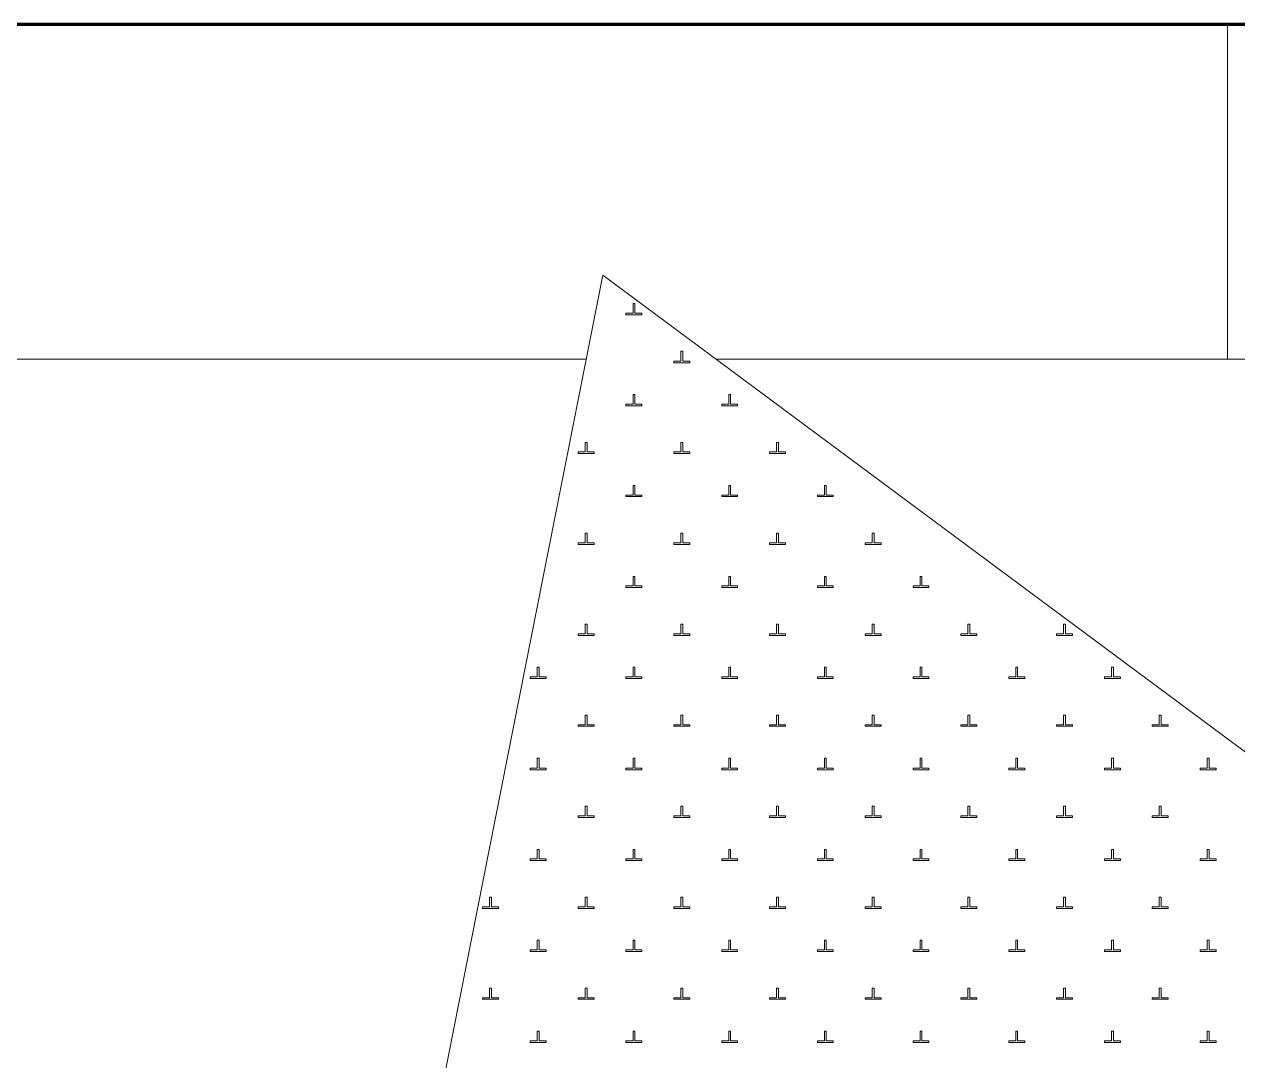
# Model space of a CAD drawing. Header units: metres. Extents: x 550890 to 551618, y 1839259 to 1840146.
# Drawn here: x 551362.27 to 551400.32, y 1840078 to 1840110.5 of the extents above; entities that cross this region are included whole.
import ezdxf

# ---------------------------------------------------------------- set-up
doc = ezdxf.new("R2010")
doc.units = ezdxf.units.M
doc.header["$LTSCALE"] = 0.8
for name, color, linetype, lineweight in [('10', 7, 'Continuous', 13), ('19', 7, 'Continuous', 13), ('23', 7, 'Continuous', 13), ('63', 7, 'Continuous', 13)]:
    doc.layers.add(name, color=color, linetype=linetype, lineweight=lineweight)

msp = doc.modelspace()

# ---------------------------------------------------------------- linework, layer by layer
at = {"layer": '10'}
msp.add_lwpolyline([(551380.09, 1840000), (551364.14, 1840041.48), (551375.37, 1840077.11), (551380.41, 1840102.63)], dxfattribs=at)
at = {"layer": '19'}
for points in [[(551381.14, 1840101.39), (551381.64, 1840101.39), (551381.64, 1840101.44), (551381.42, 1840101.44), (551381.42, 1840101.75), (551381.36, 1840101.75), (551381.36, 1840101.44), (551381.14, 1840101.44)], [(551382.64, 1840099.89), (551383.14, 1840099.89), (551383.14, 1840099.94), (551382.92, 1840099.94), (551382.92, 1840100.25), (551382.86, 1840100.25), (551382.86, 1840099.94), (551382.64, 1840099.94)], [(551381.14, 1840098.54), (551381.64, 1840098.54), (551381.64, 1840098.59), (551381.42, 1840098.59), (551381.42, 1840098.89), (551381.36, 1840098.89), (551381.36, 1840098.59), (551381.14, 1840098.59)], [(551384.14, 1840098.54), (551384.64, 1840098.54), (551384.64, 1840098.59), (551384.42, 1840098.59), (551384.42, 1840098.89), (551384.36, 1840098.89), (551384.36, 1840098.59), (551384.14, 1840098.59)], [(551379.64, 1840097.04), (551380.14, 1840097.04), (551380.14, 1840097.09), (551379.92, 1840097.09), (551379.92, 1840097.39), (551379.86, 1840097.39), (551379.86, 1840097.09), (551379.64, 1840097.09)], [(551382.64, 1840097.04), (551383.14, 1840097.04), (551383.14, 1840097.09), (551382.92, 1840097.09), (551382.92, 1840097.39), (551382.86, 1840097.39), (551382.86, 1840097.09), (551382.64, 1840097.09)], [(551385.64, 1840097.04), (551386.14, 1840097.04), (551386.14, 1840097.09), (551385.92, 1840097.09), (551385.92, 1840097.39), (551385.86, 1840097.39), (551385.86, 1840097.09), (551385.64, 1840097.09)], [(551381.14, 1840095.69), (551381.64, 1840095.69), (551381.64, 1840095.74), (551381.42, 1840095.74), (551381.42, 1840096.04), (551381.36, 1840096.04), (551381.36, 1840095.74), (551381.14, 1840095.74)], [(551384.14, 1840095.69), (551384.64, 1840095.69), (551384.64, 1840095.74), (551384.42, 1840095.74), (551384.42, 1840096.04), (551384.36, 1840096.04), (551384.36, 1840095.74), (551384.14, 1840095.74)], [(551387.14, 1840095.69), (551387.64, 1840095.69), (551387.64, 1840095.74), (551387.42, 1840095.74), (551387.42, 1840096.04), (551387.36, 1840096.04), (551387.36, 1840095.74), (551387.14, 1840095.74)], [(551379.64, 1840094.19), (551380.14, 1840094.19), (551380.14, 1840094.24), (551379.92, 1840094.24), (551379.92, 1840094.54), (551379.86, 1840094.54), (551379.86, 1840094.24), (551379.64, 1840094.24)], [(551382.64, 1840094.19), (551383.14, 1840094.19), (551383.14, 1840094.24), (551382.92, 1840094.24), (551382.92, 1840094.54), (551382.86, 1840094.54), (551382.86, 1840094.24), (551382.64, 1840094.24)], [(551385.64, 1840094.19), (551386.14, 1840094.19), (551386.14, 1840094.24), (551385.92, 1840094.24), (551385.92, 1840094.54), (551385.86, 1840094.54), (551385.86, 1840094.24), (551385.64, 1840094.24)], [(551388.64, 1840094.19), (551389.14, 1840094.19), (551389.14, 1840094.24), (551388.92, 1840094.24), (551388.92, 1840094.54), (551388.86, 1840094.54), (551388.86, 1840094.24), (551388.64, 1840094.24)], [(551381.14, 1840092.84), (551381.64, 1840092.84), (551381.64, 1840092.89), (551381.42, 1840092.89), (551381.42, 1840093.19), (551381.36, 1840093.19), (551381.36, 1840092.89), (551381.14, 1840092.89)], [(551384.14, 1840092.84), (551384.64, 1840092.84), (551384.64, 1840092.89), (551384.42, 1840092.89), (551384.42, 1840093.19), (551384.36, 1840093.19), (551384.36, 1840092.89), (551384.14, 1840092.89)], [(551387.14, 1840092.84), (551387.64, 1840092.84), (551387.64, 1840092.89), (551387.42, 1840092.89), (551387.42, 1840093.19), (551387.36, 1840093.19), (551387.36, 1840092.89), (551387.14, 1840092.89)], [(551390.14, 1840092.84), (551390.64, 1840092.84), (551390.64, 1840092.89), (551390.42, 1840092.89), (551390.42, 1840093.19), (551390.36, 1840093.19), (551390.36, 1840092.89), (551390.14, 1840092.89)], [(551379.64, 1840091.34), (551380.14, 1840091.34), (551380.14, 1840091.39), (551379.92, 1840091.39), (551379.92, 1840091.69), (551379.86, 1840091.69), (551379.86, 1840091.39), (551379.64, 1840091.39)], [(551382.64, 1840091.34), (551383.14, 1840091.34), (551383.14, 1840091.39), (551382.92, 1840091.39), (551382.92, 1840091.69), (551382.86, 1840091.69), (551382.86, 1840091.39), (551382.64, 1840091.39)], [(551385.64, 1840091.34), (551386.14, 1840091.34), (551386.14, 1840091.39), (551385.92, 1840091.39), (551385.92, 1840091.69), (551385.86, 1840091.69), (551385.86, 1840091.39), (551385.64, 1840091.39)], [(551388.64, 1840091.34), (551389.14, 1840091.34), (551389.14, 1840091.39), (551388.92, 1840091.39), (551388.92, 1840091.69), (551388.86, 1840091.69), (551388.86, 1840091.39), (551388.64, 1840091.39)], [(551391.64, 1840091.34), (551392.14, 1840091.34), (551392.14, 1840091.39), (551391.92, 1840091.39), (551391.92, 1840091.69), (551391.86, 1840091.69), (551391.86, 1840091.39), (551391.64, 1840091.39)], [(551394.64, 1840091.34), (551395.14, 1840091.34), (551395.14, 1840091.39), (551394.92, 1840091.39), (551394.92, 1840091.69), (551394.86, 1840091.69), (551394.86, 1840091.39), (551394.64, 1840091.39)], [(551378.14, 1840089.99), (551378.64, 1840089.99), (551378.64, 1840090.04), (551378.42, 1840090.04), (551378.42, 1840090.34), (551378.36, 1840090.34), (551378.36, 1840090.04), (551378.14, 1840090.04)], [(551381.14, 1840089.99), (551381.64, 1840089.99), (551381.64, 1840090.04), (551381.42, 1840090.04), (551381.42, 1840090.34), (551381.36, 1840090.34), (551381.36, 1840090.04), (551381.14, 1840090.04)], [(551384.14, 1840089.99), (551384.64, 1840089.99), (551384.64, 1840090.04), (551384.42, 1840090.04), (551384.42, 1840090.34), (551384.36, 1840090.34), (551384.36, 1840090.04), (551384.14, 1840090.04)], [(551387.14, 1840089.99), (551387.64, 1840089.99), (551387.64, 1840090.04), (551387.42, 1840090.04), (551387.42, 1840090.34), (551387.36, 1840090.34), (551387.36, 1840090.04), (551387.14, 1840090.04)], [(551390.14, 1840089.99), (551390.64, 1840089.99), (551390.64, 1840090.04), (551390.42, 1840090.04), (551390.42, 1840090.34), (551390.36, 1840090.34), (551390.36, 1840090.04), (551390.14, 1840090.04)], [(551393.14, 1840089.99), (551393.64, 1840089.99), (551393.64, 1840090.04), (551393.42, 1840090.04), (551393.42, 1840090.34), (551393.36, 1840090.34), (551393.36, 1840090.04), (551393.14, 1840090.04)], [(551396.14, 1840089.99), (551396.64, 1840089.99), (551396.64, 1840090.04), (551396.42, 1840090.04), (551396.42, 1840090.34), (551396.36, 1840090.34), (551396.36, 1840090.04), (551396.14, 1840090.04)], [(551379.64, 1840088.49), (551380.14, 1840088.49), (551380.14, 1840088.54), (551379.92, 1840088.54), (551379.92, 1840088.84), (551379.86, 1840088.84), (551379.86, 1840088.54), (551379.64, 1840088.54)], [(551382.64, 1840088.49), (551383.14, 1840088.49), (551383.14, 1840088.54), (551382.92, 1840088.54), (551382.92, 1840088.84), (551382.86, 1840088.84), (551382.86, 1840088.54), (551382.64, 1840088.54)], [(551385.64, 1840088.49), (551386.14, 1840088.49), (551386.14, 1840088.54), (551385.92, 1840088.54), (551385.92, 1840088.84), (551385.86, 1840088.84), (551385.86, 1840088.54), (551385.64, 1840088.54)], [(551388.64, 1840088.49), (551389.14, 1840088.49), (551389.14, 1840088.54), (551388.92, 1840088.54), (551388.92, 1840088.84), (551388.86, 1840088.84), (551388.86, 1840088.54), (551388.64, 1840088.54)], [(551391.64, 1840088.49), (551392.14, 1840088.49), (551392.14, 1840088.54), (551391.92, 1840088.54), (551391.92, 1840088.84), (551391.86, 1840088.84), (551391.86, 1840088.54), (551391.64, 1840088.54)], [(551394.64, 1840088.49), (551395.14, 1840088.49), (551395.14, 1840088.54), (551394.92, 1840088.54), (551394.92, 1840088.84), (551394.86, 1840088.84), (551394.86, 1840088.54), (551394.64, 1840088.54)], [(551397.64, 1840088.49), (551398.14, 1840088.49), (551398.14, 1840088.54), (551397.92, 1840088.54), (551397.92, 1840088.84), (551397.86, 1840088.84), (551397.86, 1840088.54), (551397.64, 1840088.54)], [(551378.14, 1840087.13), (551378.64, 1840087.13), (551378.64, 1840087.18), (551378.42, 1840087.18), (551378.42, 1840087.49), (551378.36, 1840087.49), (551378.36, 1840087.18), (551378.14, 1840087.18)], [(551381.14, 1840087.13), (551381.64, 1840087.13), (551381.64, 1840087.18), (551381.42, 1840087.18), (551381.42, 1840087.49), (551381.36, 1840087.49), (551381.36, 1840087.18), (551381.14, 1840087.18)], [(551384.14, 1840087.13), (551384.64, 1840087.13), (551384.64, 1840087.18), (551384.42, 1840087.18), (551384.42, 1840087.49), (551384.36, 1840087.49), (551384.36, 1840087.18), (551384.14, 1840087.18)], [(551387.14, 1840087.13), (551387.64, 1840087.13), (551387.64, 1840087.18), (551387.42, 1840087.18), (551387.42, 1840087.49), (551387.36, 1840087.49), (551387.36, 1840087.18), (551387.14, 1840087.18)], [(551390.14, 1840087.13), (551390.64, 1840087.13), (551390.64, 1840087.18), (551390.42, 1840087.18), (551390.42, 1840087.49), (551390.36, 1840087.49), (551390.36, 1840087.18), (551390.14, 1840087.18)], [(551393.14, 1840087.13), (551393.64, 1840087.13), (551393.64, 1840087.18), (551393.42, 1840087.18), (551393.42, 1840087.49), (551393.36, 1840087.49), (551393.36, 1840087.18), (551393.14, 1840087.18)], [(551396.14, 1840087.13), (551396.64, 1840087.13), (551396.64, 1840087.18), (551396.42, 1840087.18), (551396.42, 1840087.49), (551396.36, 1840087.49), (551396.36, 1840087.18), (551396.14, 1840087.18)], [(551399.14, 1840087.13), (551399.64, 1840087.13), (551399.64, 1840087.18), (551399.42, 1840087.18), (551399.42, 1840087.49), (551399.36, 1840087.49), (551399.36, 1840087.18), (551399.14, 1840087.18)], [(551379.64, 1840085.63), (551380.14, 1840085.63), (551380.14, 1840085.68), (551379.92, 1840085.68), (551379.92, 1840085.99), (551379.86, 1840085.99), (551379.86, 1840085.68), (551379.64, 1840085.68)], [(551382.64, 1840085.63), (551383.14, 1840085.63), (551383.14, 1840085.68), (551382.92, 1840085.68), (551382.92, 1840085.99), (551382.86, 1840085.99), (551382.86, 1840085.68), (551382.64, 1840085.68)], [(551385.64, 1840085.63), (551386.14, 1840085.63), (551386.14, 1840085.68), (551385.92, 1840085.68), (551385.92, 1840085.99), (551385.86, 1840085.99), (551385.86, 1840085.68), (551385.64, 1840085.68)], [(551388.64, 1840085.63), (551389.14, 1840085.63), (551389.14, 1840085.68), (551388.92, 1840085.68), (551388.92, 1840085.99), (551388.86, 1840085.99), (551388.86, 1840085.68), (551388.64, 1840085.68)], [(551391.64, 1840085.63), (551392.14, 1840085.63), (551392.14, 1840085.68), (551391.92, 1840085.68), (551391.92, 1840085.99), (551391.86, 1840085.99), (551391.86, 1840085.68), (551391.64, 1840085.68)], [(551394.64, 1840085.63), (551395.14, 1840085.63), (551395.14, 1840085.68), (551394.92, 1840085.68), (551394.92, 1840085.99), (551394.86, 1840085.99), (551394.86, 1840085.68), (551394.64, 1840085.68)], [(551397.64, 1840085.63), (551398.14, 1840085.63), (551398.14, 1840085.68), (551397.92, 1840085.68), (551397.92, 1840085.99), (551397.86, 1840085.99), (551397.86, 1840085.68), (551397.64, 1840085.68)], [(551378.14, 1840084.28), (551378.64, 1840084.28), (551378.64, 1840084.33), (551378.42, 1840084.33), (551378.42, 1840084.63), (551378.36, 1840084.63), (551378.36, 1840084.33), (551378.14, 1840084.33)], [(551381.14, 1840084.28), (551381.64, 1840084.28), (551381.64, 1840084.33), (551381.42, 1840084.33), (551381.42, 1840084.63), (551381.36, 1840084.63), (551381.36, 1840084.33), (551381.14, 1840084.33)], [(551384.14, 1840084.28), (551384.64, 1840084.28), (551384.64, 1840084.33), (551384.42, 1840084.33), (551384.42, 1840084.63), (551384.36, 1840084.63), (551384.36, 1840084.33), (551384.14, 1840084.33)], [(551387.14, 1840084.28), (551387.64, 1840084.28), (551387.64, 1840084.33), (551387.42, 1840084.33), (551387.42, 1840084.63), (551387.36, 1840084.63), (551387.36, 1840084.33), (551387.14, 1840084.33)], [(551390.14, 1840084.28), (551390.64, 1840084.28), (551390.64, 1840084.33), (551390.42, 1840084.33), (551390.42, 1840084.63), (551390.36, 1840084.63), (551390.36, 1840084.33), (551390.14, 1840084.33)], [(551393.14, 1840084.28), (551393.64, 1840084.28), (551393.64, 1840084.33), (551393.42, 1840084.33), (551393.42, 1840084.63), (551393.36, 1840084.63), (551393.36, 1840084.33), (551393.14, 1840084.33)], [(551396.14, 1840084.28), (551396.64, 1840084.28), (551396.64, 1840084.33), (551396.42, 1840084.33), (551396.42, 1840084.63), (551396.36, 1840084.63), (551396.36, 1840084.33), (551396.14, 1840084.33)], [(551399.14, 1840084.28), (551399.64, 1840084.28), (551399.64, 1840084.33), (551399.42, 1840084.33), (551399.42, 1840084.63), (551399.36, 1840084.63), (551399.36, 1840084.33), (551399.14, 1840084.33)], [(551376.64, 1840082.78), (551377.14, 1840082.78), (551377.14, 1840082.83), (551376.92, 1840082.83), (551376.92, 1840083.13), (551376.86, 1840083.13), (551376.86, 1840082.83), (551376.64, 1840082.83)], [(551379.64, 1840082.78), (551380.14, 1840082.78), (551380.14, 1840082.83), (551379.92, 1840082.83), (551379.92, 1840083.13), (551379.86, 1840083.13), (551379.86, 1840082.83), (551379.64, 1840082.83)], [(551382.64, 1840082.78), (551383.14, 1840082.78), (551383.14, 1840082.83), (551382.92, 1840082.83), (551382.92, 1840083.13), (551382.86, 1840083.13), (551382.86, 1840082.83), (551382.64, 1840082.83)], [(551385.64, 1840082.78), (551386.14, 1840082.78), (551386.14, 1840082.83), (551385.92, 1840082.83), (551385.92, 1840083.13), (551385.86, 1840083.13), (551385.86, 1840082.83), (551385.64, 1840082.83)], [(551388.64, 1840082.78), (551389.14, 1840082.78), (551389.14, 1840082.83), (551388.92, 1840082.83), (551388.92, 1840083.13), (551388.86, 1840083.13), (551388.86, 1840082.83), (551388.64, 1840082.83)], [(551391.64, 1840082.78), (551392.14, 1840082.78), (551392.14, 1840082.83), (551391.92, 1840082.83), (551391.92, 1840083.13), (551391.86, 1840083.13), (551391.86, 1840082.83), (551391.64, 1840082.83)], [(551394.64, 1840082.78), (551395.14, 1840082.78), (551395.14, 1840082.83), (551394.92, 1840082.83), (551394.92, 1840083.13), (551394.86, 1840083.13), (551394.86, 1840082.83), (551394.64, 1840082.83)], [(551397.64, 1840082.78), (551398.14, 1840082.78), (551398.14, 1840082.83), (551397.92, 1840082.83), (551397.92, 1840083.13), (551397.86, 1840083.13), (551397.86, 1840082.83), (551397.64, 1840082.83)], [(551378.14, 1840081.43), (551378.64, 1840081.43), (551378.64, 1840081.48), (551378.42, 1840081.48), (551378.42, 1840081.78), (551378.36, 1840081.78), (551378.36, 1840081.48), (551378.14, 1840081.48)], [(551381.14, 1840081.43), (551381.64, 1840081.43), (551381.64, 1840081.48), (551381.42, 1840081.48), (551381.42, 1840081.78), (551381.36, 1840081.78), (551381.36, 1840081.48), (551381.14, 1840081.48)], [(551384.14, 1840081.43), (551384.64, 1840081.43), (551384.64, 1840081.48), (551384.42, 1840081.48), (551384.42, 1840081.78), (551384.36, 1840081.78), (551384.36, 1840081.48), (551384.14, 1840081.48)], [(551387.14, 1840081.43), (551387.64, 1840081.43), (551387.64, 1840081.48), (551387.42, 1840081.48), (551387.42, 1840081.78), (551387.36, 1840081.78), (551387.36, 1840081.48), (551387.14, 1840081.48)], [(551390.14, 1840081.43), (551390.64, 1840081.43), (551390.64, 1840081.48), (551390.42, 1840081.48), (551390.42, 1840081.78), (551390.36, 1840081.78), (551390.36, 1840081.48), (551390.14, 1840081.48)], [(551393.14, 1840081.43), (551393.64, 1840081.43), (551393.64, 1840081.48), (551393.42, 1840081.48), (551393.42, 1840081.78), (551393.36, 1840081.78), (551393.36, 1840081.48), (551393.14, 1840081.48)], [(551396.14, 1840081.43), (551396.64, 1840081.43), (551396.64, 1840081.48), (551396.42, 1840081.48), (551396.42, 1840081.78), (551396.36, 1840081.78), (551396.36, 1840081.48), (551396.14, 1840081.48)], [(551399.14, 1840081.43), (551399.64, 1840081.43), (551399.64, 1840081.48), (551399.42, 1840081.48), (551399.42, 1840081.78), (551399.36, 1840081.78), (551399.36, 1840081.48), (551399.14, 1840081.48)], [(551376.64, 1840079.93), (551377.14, 1840079.93), (551377.14, 1840079.98), (551376.92, 1840079.98), (551376.92, 1840080.28), (551376.86, 1840080.28), (551376.86, 1840079.98), (551376.64, 1840079.98)], [(551379.64, 1840079.93), (551380.14, 1840079.93), (551380.14, 1840079.98), (551379.92, 1840079.98), (551379.92, 1840080.28), (551379.86, 1840080.28), (551379.86, 1840079.98), (551379.64, 1840079.98)], [(551382.64, 1840079.93), (551383.14, 1840079.93), (551383.14, 1840079.98), (551382.92, 1840079.98), (551382.92, 1840080.28), (551382.86, 1840080.28), (551382.86, 1840079.98), (551382.64, 1840079.98)], [(551385.64, 1840079.93), (551386.14, 1840079.93), (551386.14, 1840079.98), (551385.92, 1840079.98), (551385.92, 1840080.28), (551385.86, 1840080.28), (551385.86, 1840079.98), (551385.64, 1840079.98)], [(551388.64, 1840079.93), (551389.14, 1840079.93), (551389.14, 1840079.98), (551388.92, 1840079.98), (551388.92, 1840080.28), (551388.86, 1840080.28), (551388.86, 1840079.98), (551388.64, 1840079.98)], [(551391.64, 1840079.93), (551392.14, 1840079.93), (551392.14, 1840079.98), (551391.92, 1840079.98), (551391.92, 1840080.28), (551391.86, 1840080.28), (551391.86, 1840079.98), (551391.64, 1840079.98)], [(551394.64, 1840079.93), (551395.14, 1840079.93), (551395.14, 1840079.98), (551394.92, 1840079.98), (551394.92, 1840080.28), (551394.86, 1840080.28), (551394.86, 1840079.98), (551394.64, 1840079.98)], [(551397.64, 1840079.93), (551398.14, 1840079.93), (551398.14, 1840079.98), (551397.92, 1840079.98), (551397.92, 1840080.28), (551397.86, 1840080.28), (551397.86, 1840079.98), (551397.64, 1840079.98)], [(551378.14, 1840078.58), (551378.64, 1840078.58), (551378.64, 1840078.63), (551378.42, 1840078.63), (551378.42, 1840078.93), (551378.36, 1840078.93), (551378.36, 1840078.63), (551378.14, 1840078.63)], [(551381.14, 1840078.58), (551381.64, 1840078.58), (551381.64, 1840078.63), (551381.42, 1840078.63), (551381.42, 1840078.93), (551381.36, 1840078.93), (551381.36, 1840078.63), (551381.14, 1840078.63)], [(551384.14, 1840078.58), (551384.64, 1840078.58), (551384.64, 1840078.63), (551384.42, 1840078.63), (551384.42, 1840078.93), (551384.36, 1840078.93), (551384.36, 1840078.63), (551384.14, 1840078.63)], [(551387.14, 1840078.58), (551387.64, 1840078.58), (551387.64, 1840078.63), (551387.42, 1840078.63), (551387.42, 1840078.93), (551387.36, 1840078.93), (551387.36, 1840078.63), (551387.14, 1840078.63)], [(551390.14, 1840078.58), (551390.64, 1840078.58), (551390.64, 1840078.63), (551390.42, 1840078.63), (551390.42, 1840078.93), (551390.36, 1840078.93), (551390.36, 1840078.63), (551390.14, 1840078.63)], [(551393.14, 1840078.58), (551393.64, 1840078.58), (551393.64, 1840078.63), (551393.42, 1840078.63), (551393.42, 1840078.93), (551393.36, 1840078.93), (551393.36, 1840078.63), (551393.14, 1840078.63)], [(551396.14, 1840078.58), (551396.64, 1840078.58), (551396.64, 1840078.63), (551396.42, 1840078.63), (551396.42, 1840078.93), (551396.36, 1840078.93), (551396.36, 1840078.63), (551396.14, 1840078.63)], [(551399.14, 1840078.58), (551399.64, 1840078.58), (551399.64, 1840078.63), (551399.42, 1840078.63), (551399.42, 1840078.93), (551399.36, 1840078.93), (551399.36, 1840078.63), (551399.14, 1840078.63)]]:
    msp.add_lwpolyline(points, close=True, dxfattribs=at)
at = {"layer": '23'}
msp.add_lwpolyline([(551536.48, 1839869.75), (551540.82, 1839945.93), (551540.38, 1839955.25), (551538.81, 1839963.99), (551536.79, 1839970.12), (551532.43, 1839978.75), (551527.81, 1839986.2), (551521.78, 1839991.93), (551515.92, 1839996.51), (551468.78, 1840031.67), (551456.7, 1840040.77), (551447.59, 1840048.84), (551426.95, 1840066.64), (551402.18, 1840086.48), (551380.41, 1840102.63)], dxfattribs=at)
at = {"layer": '63'}
msp.add_line((551400, 1840100), (551400, 1840110.5), dxfattribs=at)
at = {"layer": '63', "lineweight": 158}
msp.add_lwpolyline([(550889.5, 1840110.5), (551610.5, 1840110.5), (551610.5, 1839389.5), (550889.5, 1839389.5)], close=True, dxfattribs=at)
at = {"layer": '63'}
msp.add_lwpolyline([(551383.96, 1840100), (551600, 1840100), (551600, 1839400), (550900, 1839400), (550900, 1840100), (551379.89, 1840100)], dxfattribs=at)

doc.saveas('drawing.dxf')
